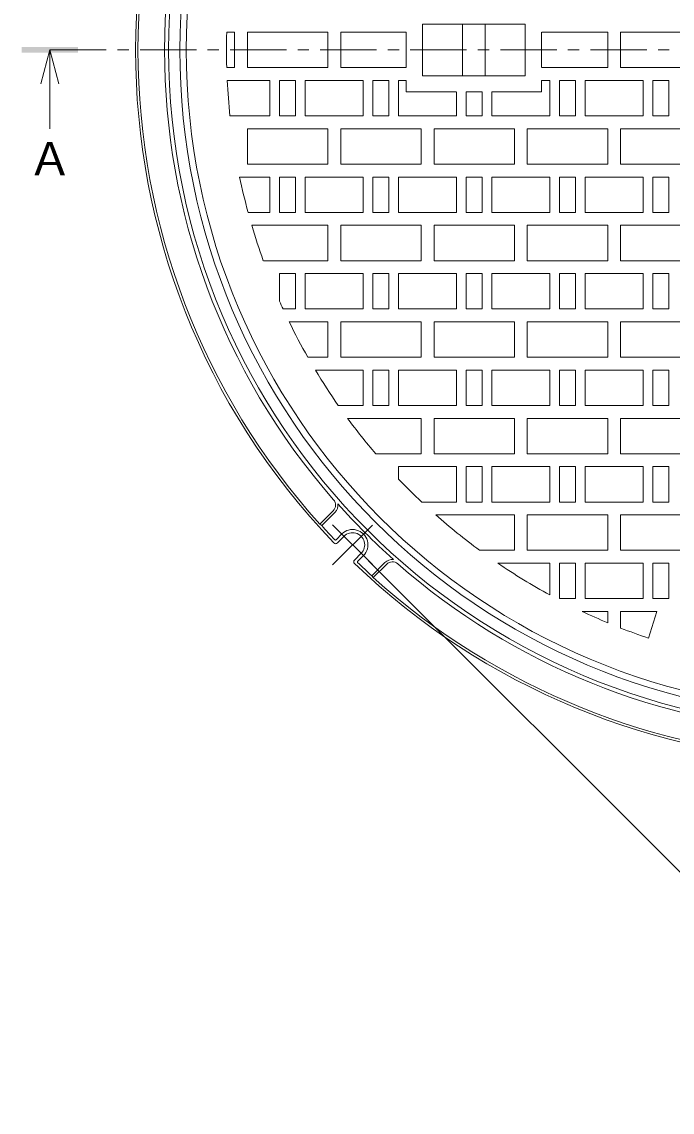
# Model space of a CAD drawing. Units: millimetres, scale not verified. Extents: x -1027 to 1330, y -945 to 927.
# Drawn here: x -1027 to -623, y -229 to 449 of the extents above; entities that cross this region are included whole.
import ezdxf
from ezdxf.enums import TextEntityAlignment as Align

# ---------------------------------------------------------------- set-up
doc = ezdxf.new("R2010")
doc.units = ezdxf.units.MM
doc.header["$LTSCALE"] = 7
doc.linetypes.add('CHAIN1', pattern=[8, 5, -1, 1, -1])
for name, color, linetype, lineweight in [('0-1_躯体', 2, 'Continuous', 9), ('0-2_仕上', 3, 'Continuous', 9), ('0-4_その他', 7, 'Continuous', 9), ('0-5_寸法', 7, 'Continuous', 9)]:
    doc.layers.add(name, color=color, linetype=linetype, lineweight=lineweight)
doc.styles.add('ＭＳ ゴシック', font='')
doc.styles.get('ＭＳ ゴシック').set_extended_font_data('MS Gothic')

msp = doc.modelspace()

# ---------------------------------------------------------------- linework, layer by layer
at = {"layer": '0-1_躯体'}
for p, q in [((-833.455, 144.662), (-841.813, 136.304)), ((-832.394, 143.602), (-840.594, 135.401)), ((-840.595, 135.401), (-841.813, 136.304)), ((-828.114, 130.204), (-831.71, 126.608)), ((-826.7, 128.79), (-830.877, 124.613)), ((-816.093, 118.183), (-820.27, 114.006)), ((-814.679, 116.769), (-818.275, 113.173)), ((-801.281, 112.489), (-809.482, 104.289)), ((-800.221, 111.428), (-808.579, 103.07)), ((-808.579, 103.07), (-809.482, 104.289))]:
    msp.add_line(p, q, dxfattribs=at)
at = {"layer": '0-1_躯体', "linetype": 'CHAIN1'}
for p, q in [((-833.871, 135.961), (-808.922, 111.013)), ((-833.87, 111.013), (-808.922, 135.961))]:
    msp.add_line(p, q, dxfattribs=at)
at = {"layer": '0-1_躯体'}
for radius in [422, 415]:
    msp.add_circle((-513.805, 431.078), radius, dxfattribs=at)
for centre, radius, start, end in [((-513.805, 431.078), 442.5, 136.16939, 223.83061), ((-513.805, 431.078), 441, 138.05463, 180), ((-513.805, 431.078), 424.5, 138.80472, 221.19527), ((-513.805, 431.078), 441, 180, 221.94537), ((-836.99, 148.198), 5, 314.99919, 41.19533), ((-836.99, 148.198), 6.5, 314.99939, 6.07809), ((-513.805, 431.078), 424.2, 221.70029, 228.29971), ((-513.805, 431.078), 440.7, 222.13858, 223.6983), ((-821.396, 123.487), 9.5, 314.99979, 135.00043), ((-821.396, 123.487), 7.5, 315, 135.00027), ((-831.938, 125.673), 1.5, 223.83031, 315), ((-832.064, 126.961), 0.5, 223.69914, 315), ((-819.21, 112.945), 1.5, 135.00134, 226.16969), ((-513.805, 431.078), 442.5, 226.16937, 268.89433), ((-817.922, 112.819), 0.5, 135, 226.30086), ((-513.805, 431.078), 440.7, 226.30168, 227.8614), ((-796.685, 107.893), 6.5, 83.92191, 135), ((-796.685, 107.893), 5, 48.80467, 135), ((-513.805, 431.078), 424.5, 228.80473, 267.1346), ((-513.805, 431.078), 441, 228.05463, 267.85577)]:
    msp.add_arc(centre, radius, start, end, dxfattribs=at)
at = {"layer": '0-2_仕上'}
for p, q in [((-894.805, 442.078), (-899.648, 442.078)), ((-894.805, 420.078), (-894.805, 442.078)), ((-836.805, 442.078), (-886.805, 442.078)), ((-886.805, 420.078), (-886.805, 442.078)), ((-836.805, 420.078), (-836.805, 442.078)), ((-788.036, 442.078), (-828.805, 442.078)), ((-828.805, 442.078), (-828.805, 420.078)), ((-788.036, 420.078), (-788.036, 442.078)), ((-714.036, 447.078), (-778.036, 447.078)), ((-778.036, 447.078), (-778.036, 415.078)), ((-753.036, 447.078), (-753.036, 415.078)), ((-739.036, 415.078), (-739.036, 447.078)), ((-714.036, 415.078), (-714.036, 447.078)), ((-704.036, 442.078), (-704.036, 420.078)), ((-662.805, 442.078), (-703.805, 442.078)), ((-662.805, 420.078), (-662.805, 442.078)), ((-654.805, 442.078), (-654.805, 420.078)), ((-604.805, 442.078), (-654.805, 442.078)), ((-894.805, 420.078), (-899.648, 420.078)), ((-836.805, 420.078), (-886.805, 420.078)), ((-788.036, 420.078), (-828.805, 420.078)), ((-714.036, 415.078), (-778.036, 415.078)), ((-662.805, 420.078), (-703.805, 420.078)), ((-872.805, 412.078), (-899.337, 412.078)), ((-872.805, 390.078), (-872.805, 412.078)), ((-856.805, 412.078), (-866.805, 412.078)), ((-856.805, 390.078), (-856.805, 412.078)), ((-814.805, 412.078), (-850.804, 412.078)), ((-814.805, 390.078), (-814.805, 412.078)), ((-798.805, 412.078), (-808.805, 412.078)), ((-798.805, 390.078), (-798.805, 412.078)), ((-788.036, 412.078), (-792.805, 412.078)), ((-788.036, 405.078), (-788.036, 412.078)), ((-698.805, 412.078), (-704.036, 412.078)), ((-704.036, 405.078), (-704.036, 412.078)), ((-698.805, 390.078), (-698.805, 412.078)), ((-682.804, 412.078), (-692.804, 412.078)), ((-682.804, 390.078), (-682.804, 412.078)), ((-640.804, 412.078), (-676.804, 412.078)), ((-640.804, 390.078), (-640.804, 412.078)), ((-624.805, 412.078), (-634.804, 412.078)), ((-624.805, 390.078), (-624.805, 412.078)), ((-757.036, 405.078), (-788.036, 405.078)), ((-756.805, 390.078), (-756.805, 405.078)), ((-750.805, 390.078), (-750.805, 405.078)), ((-740.805, 405.078), (-750.805, 405.078)), ((-740.805, 390.078), (-740.805, 405.078)), ((-704.036, 405.078), (-734.805, 405.078)), ((-734.805, 390.078), (-734.805, 405.078)), ((-872.805, 390.078), (-897.621, 390.078)), ((-740.805, 390.078), (-750.805, 390.078)), ((-698.805, 390.078), (-734.805, 390.078)), ((-886.805, 360.078), (-886.805, 382.078)), ((-828.805, 360.078), (-828.805, 382.078)), ((-770.805, 360.078), (-770.805, 382.078)), ((-712.805, 360.078), (-712.805, 382.078)), ((-604.805, 382.078), (-654.805, 382.078)), ((-654.805, 360.078), (-654.805, 382.078)), ((-836.805, 360.078), (-886.805, 360.078)), ((-778.805, 360.078), (-828.805, 360.078)), ((-720.804, 360.078), (-770.805, 360.078)), ((-662.805, 360.078), (-712.805, 360.078)), ((-604.805, 360.078), (-654.805, 360.078)), ((-872.805, 352.078), (-891.634, 352.078)), ((-872.805, 330.078), (-872.805, 352.078)), ((-856.805, 352.078), (-866.805, 352.078)), ((-856.805, 330.078), (-856.805, 352.078)), ((-814.805, 352.078), (-850.804, 352.078)), ((-814.805, 330.078), (-814.805, 352.078)), ((-798.805, 352.078), (-808.805, 352.078)), ((-798.805, 330.078), (-798.805, 352.078)), ((-756.805, 352.078), (-792.805, 352.078)), ((-756.805, 330.078), (-756.805, 352.078)), ((-740.805, 352.078), (-750.805, 352.078)), ((-740.805, 330.078), (-740.805, 352.078)), ((-698.805, 352.078), (-734.805, 352.078)), ((-698.805, 330.078), (-698.805, 352.078)), ((-682.804, 352.078), (-692.804, 352.078)), ((-682.804, 330.078), (-682.804, 352.078)), ((-640.804, 352.078), (-676.804, 352.078)), ((-640.804, 330.078), (-640.804, 352.078)), ((-624.805, 352.078), (-634.804, 352.078)), ((-624.805, 330.078), (-624.805, 352.078)), ((-872.805, 330.078), (-886.357, 330.078)), ((-836.805, 322.078), (-884.095, 322.078)), ((-836.805, 300.078), (-836.805, 322.078)), ((-828.805, 300.078), (-828.805, 322.078)), ((-770.805, 300.078), (-770.805, 322.078)), ((-712.805, 300.078), (-712.805, 322.078)), ((-654.805, 300.078), (-654.805, 322.078)), ((-836.805, 300.078), (-876.895, 300.078)), ((-778.805, 300.078), (-828.805, 300.078)), ((-720.804, 300.078), (-770.805, 300.078)), ((-662.805, 300.078), (-712.805, 300.078)), ((-604.805, 300.078), (-654.805, 300.078)), ((-866.805, 274.915), (-866.805, 292.078)), ((-814.805, 292.078), (-850.804, 292.078)), ((-814.805, 270.078), (-814.805, 292.078)), ((-798.805, 292.078), (-808.805, 292.078)), ((-798.805, 270.078), (-798.805, 292.078)), ((-756.805, 292.078), (-792.805, 292.078)), ((-756.805, 270.078), (-756.805, 292.078)), ((-740.805, 292.078), (-750.805, 292.078)), ((-740.805, 270.078), (-740.805, 292.078)), ((-698.805, 292.078), (-734.805, 292.078)), ((-698.805, 270.078), (-698.805, 292.078)), ((-682.804, 292.078), (-692.804, 292.078)), ((-682.804, 270.078), (-682.804, 292.078)), ((-640.804, 292.078), (-676.804, 292.078)), ((-640.804, 270.078), (-640.804, 292.078)), ((-624.805, 292.078), (-634.804, 292.078)), ((-624.805, 270.078), (-624.805, 292.078)), ((-856.805, 270.078), (-864.625, 270.078)), ((-836.805, 262.078), (-860.842, 262.078)), ((-836.805, 240.078), (-836.805, 262.078)), ((-828.805, 240.078), (-828.805, 262.078)), ((-770.805, 240.078), (-770.805, 262.078)), ((-712.805, 240.078), (-712.805, 262.078)), ((-654.805, 240.078), (-654.805, 262.078)), ((-836.805, 240.078), (-849.237, 240.078)), ((-778.805, 240.078), (-828.805, 240.078)), ((-720.804, 240.078), (-770.805, 240.078)), ((-662.805, 240.078), (-712.805, 240.078)), ((-604.805, 240.078), (-654.805, 240.078)), ((-814.805, 232.078), (-844.554, 232.078)), ((-814.805, 210.078), (-814.805, 232.078)), ((-798.805, 232.078), (-808.805, 232.078)), ((-798.805, 210.078), (-798.805, 232.078)), ((-756.805, 232.078), (-792.805, 232.078)), ((-756.805, 210.078), (-756.805, 232.078)), ((-740.805, 232.078), (-750.805, 232.078)), ((-740.805, 210.078), (-740.805, 232.078)), ((-698.805, 232.078), (-734.805, 232.078)), ((-698.805, 210.078), (-698.805, 232.078)), ((-682.804, 232.078), (-692.804, 232.078)), ((-682.804, 210.078), (-682.804, 232.078)), ((-640.804, 232.078), (-676.804, 232.078)), ((-640.804, 210.078), (-640.804, 232.078)), ((-624.805, 232.078), (-634.804, 232.078)), ((-624.805, 210.078), (-624.805, 232.078)), ((-814.805, 210.078), (-830.277, 210.078)), ((-778.805, 202.078), (-824.538, 202.078)), ((-778.805, 180.078), (-778.805, 202.078)), ((-770.805, 180.078), (-770.805, 202.078)), ((-712.805, 180.078), (-712.805, 202.078)), ((-654.805, 180.078), (-654.805, 202.078)), ((-778.805, 180.078), (-807.054, 180.078)), ((-720.804, 180.078), (-770.805, 180.078)), ((-662.805, 180.078), (-712.805, 180.078)), ((-604.805, 180.078), (-654.805, 180.078)), ((-792.805, 164.329), (-792.805, 172.079)), ((-740.805, 172.079), (-750.805, 172.079)), ((-740.805, 150.078), (-740.805, 172.079)), ((-698.805, 172.079), (-734.805, 172.079)), ((-698.805, 150.078), (-698.805, 172.079)), ((-682.804, 172.079), (-692.804, 172.079)), ((-682.804, 150.078), (-682.804, 172.079)), ((-640.804, 172.079), (-676.804, 172.079)), ((-640.804, 150.078), (-640.804, 172.079)), ((-624.805, 172.079), (-634.804, 172.079)), ((-624.805, 150.078), (-624.805, 172.079)), ((-756.805, 150.078), (-778.446, 150.078)), ((-720.804, 142.078), (-769.686, 142.078)), ((-720.804, 120.078), (-720.804, 142.078)), ((-712.805, 120.078), (-712.805, 142.078)), ((-654.805, 120.078), (-654.805, 142.078)), ((-720.804, 120.078), (-742.442, 120.078)), ((-662.805, 120.078), (-712.805, 120.078)), ((-604.805, 120.078), (-654.805, 120.078)), ((-698.805, 112.078), (-731.141, 112.078)), ((-698.805, 92.3), (-698.805, 112.078)), ((-692.804, 90.079), (-692.804, 112.078)), ((-640.804, 112.078), (-676.804, 112.078)), ((-640.804, 90.079), (-640.804, 112.078)), ((-624.805, 112.078), (-634.804, 112.078)), ((-624.805, 90.079), (-624.805, 112.078)), ((-682.804, 90.079), (-692.804, 90.079)), ((-662.805, 82.079), (-678.714, 82.079)), ((-662.805, 74.995), (-662.805, 82.079)), ((-632.232, 82.079), (-654.805, 82.079)), ((-654.805, 71.753), (-654.805, 82.079)), ((-632.232, 82.079), (-637.482, 65.428))]:
    msp.add_line(p, q, dxfattribs=at)
at = {"layer": '0-2_仕上', "linetype": 'CHAIN1'}
msp.add_line((-1009.529, 431.078), (-18.081, 431.078), dxfattribs=at)
at = {"layer": '0-2_仕上'}
for points in [[(-604.805, 442.078), (-604.805, 420.078), (-654.805, 420.078)], [(-856.805, 390.078), (-866.805, 390.078), (-866.805, 412.078)], [(-814.805, 390.078), (-850.804, 390.078), (-850.804, 412.078)], [(-798.805, 390.078), (-808.805, 390.078), (-808.805, 412.078)], [(-756.805, 390.078), (-792.805, 390.078), (-792.805, 412.078)], [(-682.804, 390.078), (-692.804, 390.078), (-692.804, 412.078)], [(-640.804, 390.078), (-676.804, 390.078), (-676.804, 412.078)], [(-624.805, 390.078), (-634.804, 390.078), (-634.804, 412.078)], [(-836.805, 360.078), (-836.805, 382.078), (-886.805, 382.078)], [(-778.805, 360.078), (-778.805, 382.078), (-828.805, 382.078)], [(-720.804, 360.078), (-720.804, 382.078), (-770.805, 382.078)], [(-662.805, 360.078), (-662.805, 382.078), (-712.805, 382.078)], [(-856.805, 330.078), (-866.805, 330.078), (-866.805, 352.078)], [(-814.805, 330.078), (-850.804, 330.078), (-850.804, 352.078)], [(-798.805, 330.078), (-808.805, 330.078), (-808.805, 352.078)], [(-756.805, 330.078), (-792.805, 330.078), (-792.805, 352.078)], [(-740.805, 330.078), (-750.805, 330.078), (-750.805, 352.078)], [(-698.805, 330.078), (-734.805, 330.078), (-734.805, 352.078)], [(-682.804, 330.078), (-692.804, 330.078), (-692.804, 352.078)], [(-640.804, 330.078), (-676.804, 330.078), (-676.804, 352.078)], [(-624.805, 330.078), (-634.804, 330.078), (-634.804, 352.078)], [(-778.805, 300.078), (-778.805, 322.078), (-828.805, 322.078)], [(-720.804, 300.078), (-720.804, 322.078), (-770.805, 322.078)], [(-662.805, 300.078), (-662.805, 322.078), (-712.805, 322.078)], [(-604.805, 300.078), (-604.805, 322.078), (-654.805, 322.078)], [(-856.805, 270.078), (-856.805, 292.078), (-866.805, 292.078)], [(-814.805, 270.078), (-850.804, 270.078), (-850.804, 292.078)], [(-798.805, 270.078), (-808.805, 270.078), (-808.805, 292.078)], [(-756.805, 270.078), (-792.805, 270.078), (-792.805, 292.078)], [(-740.805, 270.078), (-750.805, 270.078), (-750.805, 292.078)], [(-698.805, 270.078), (-734.805, 270.078), (-734.805, 292.078)], [(-682.804, 270.078), (-692.804, 270.078), (-692.804, 292.078)], [(-640.804, 270.078), (-676.804, 270.078), (-676.804, 292.078)], [(-624.805, 270.078), (-634.804, 270.078), (-634.804, 292.078)], [(-778.805, 240.078), (-778.805, 262.078), (-828.805, 262.078)], [(-720.804, 240.078), (-720.804, 262.078), (-770.805, 262.078)], [(-662.805, 240.078), (-662.805, 262.078), (-712.805, 262.078)], [(-604.805, 240.078), (-604.805, 262.078), (-654.805, 262.078)], [(-798.805, 210.078), (-808.805, 210.078), (-808.805, 232.078)], [(-756.805, 210.078), (-792.805, 210.078), (-792.805, 232.078)], [(-740.805, 210.078), (-750.805, 210.078), (-750.805, 232.078)], [(-698.805, 210.078), (-734.805, 210.078), (-734.805, 232.078)], [(-682.804, 210.078), (-692.804, 210.078), (-692.804, 232.078)], [(-640.804, 210.078), (-676.804, 210.078), (-676.804, 232.078)], [(-624.805, 210.078), (-634.804, 210.078), (-634.804, 232.078)], [(-720.804, 180.078), (-720.804, 202.078), (-770.805, 202.078)], [(-662.805, 180.078), (-662.805, 202.078), (-712.805, 202.078)], [(-604.805, 180.078), (-604.805, 202.078), (-654.805, 202.078)], [(-756.805, 150.078), (-756.805, 172.079), (-792.805, 172.079)], [(-740.805, 150.078), (-750.805, 150.078), (-750.805, 172.079)], [(-698.805, 150.078), (-734.805, 150.078), (-734.805, 172.079)], [(-682.804, 150.078), (-692.804, 150.078), (-692.804, 172.079)], [(-640.804, 150.078), (-676.804, 150.078), (-676.804, 172.079)], [(-624.805, 150.078), (-634.804, 150.078), (-634.804, 172.079)], [(-662.805, 120.078), (-662.805, 142.078), (-712.805, 142.078)], [(-604.805, 120.078), (-604.805, 142.078), (-654.805, 142.078)], [(-682.804, 90.079), (-682.804, 112.078), (-692.804, 112.078)], [(-640.804, 90.079), (-676.804, 90.079), (-676.804, 112.078)], [(-624.805, 90.079), (-634.804, 90.079), (-634.804, 112.078)]]:
    msp.add_lwpolyline(points, dxfattribs=at)
for radius, start, end in [(411, 0, 180), (386, 178.36699, 181.63299), (411, 180, 0), (386, 182.8214, 186.09734), (386, 191.80978, 195.16846), (386, 196.4025, 199.83899), (386, 203.86403, 204.65154), (386, 205.9651, 209.65779), (386, 211.03381, 214.92744), (386, 216.38898, 220.56111), (386, 223.71404, 226.71727), (386, 228.47826, 233.67784), (386, 235.73322, 241.36197), (386, 244.70836, 247.29353), (386, 248.57489, 251.31244)]:
    msp.add_arc((-513.805, 431.078), radius, start, end, dxfattribs=at)
at = {"layer": '0-4_その他'}
msp.add_line((-468.692, -229.221), (-811.497, 113.587), dxfattribs=at)
at = {"layer": '0-5_寸法', "color": 4}
for q in [(-1015.129, 410.078), (-1009.529, 382.078), (-1003.929, 410.078)]:
    msp.add_line((-1009.529, 431.078), q, dxfattribs=at)
msp.add_solid([(-1027.029, 429.328), (-992.029, 429.328), (-1027.029, 432.828), (-992.029, 432.828)], dxfattribs=at)

# ---------------------------------------------------------------- texts
at = {"layer": '0-5_寸法', "color": 2, "style": 'ＭＳ ゴシック'}
msp.add_text('Ａ', height=20.53, dxfattribs=at).set_placement((-1023.529, 347.078), align=Align.BOTTOM_LEFT)

doc.saveas('drawing.dxf')
